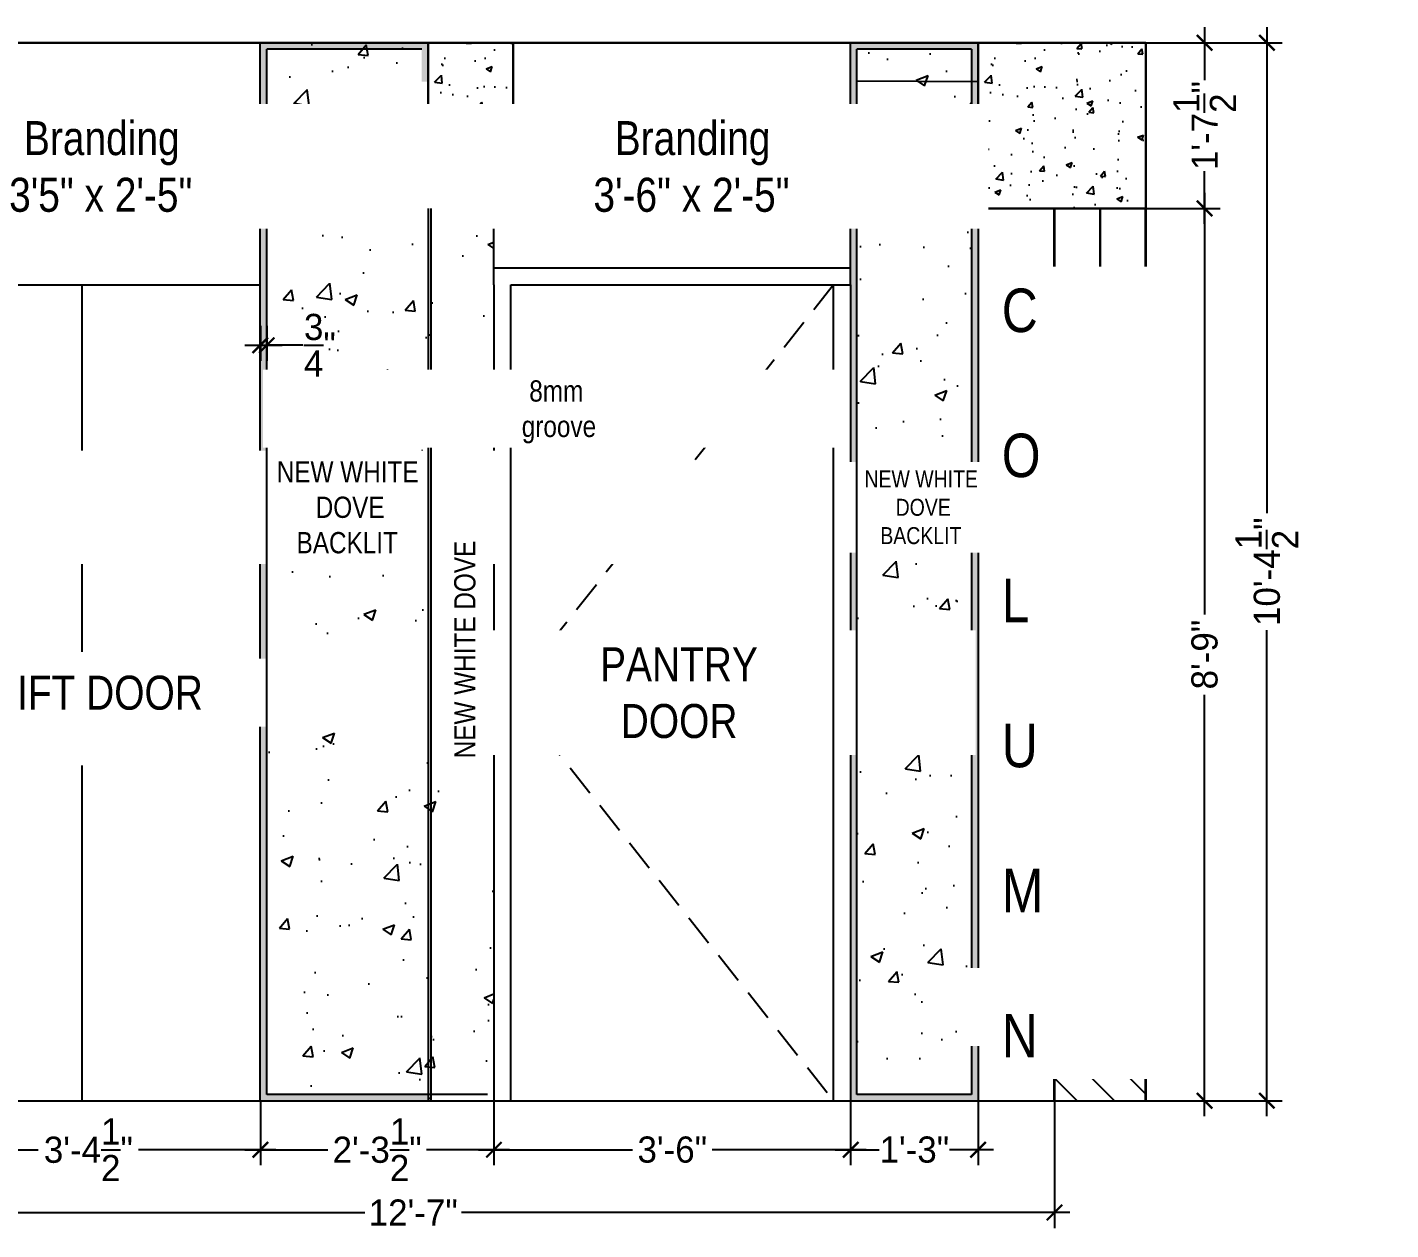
# Model space of a CAD drawing. Header units: inches. Extents: x -137722 to 81594, y -22256 to -1207.
# Drawn here: x -62949.5 to -62789, y -3396.5 to -3255 of the extents above; entities that cross this region are included whole.
import ezdxf

# ---------------------------------------------------------------- set-up
doc = ezdxf.new("R2010")
doc.units = ezdxf.units.IN
doc.header["$LTSCALE"] = 0.05
doc.header["$MEASUREMENT"] = 0
doc.header["$PDMODE"] = 3
doc.header["$PDSIZE"] = -4
doc.linetypes.add('A2-XREF-115_FURN$0$HIDDEN', pattern=[0.375, 0.25, -0.125])
doc.linetypes.add('DASHED2', pattern=[0.375, 0.25, -0.125])
doc.layers.get('Defpoints').update_dxf_attribs({"linetype": 'DASHED2'})
for name, color, linetype in [('00 floor', 7, 'Continuous'), ('beam', 7, 'Continuous'), ('Civil Dimension - Text', 7, 'Continuous'), ('HATCH', 251, 'Continuous'), ('slab', 7, 'Continuous'), ('text', 176, 'Continuous')]:
    doc.layers.add(name, color=color, linetype=linetype)
doc.layers.add('WALL', color=7, linetype='Continuous', lineweight=35)
doc.styles.add('4MMOF3-8', font='ARIALN.TTF', dxfattribs={"height": 5.12})
doc.styles.add('9-128OF1-4', font='stylu.ttf')
doc.dimstyles.new('DIM 1-4', dxfattribs={"dimtxt": 3.0792, "dimasz": 1.82, "dimexe": 1.82, "dimexo": 0, "dimgap": 0.09, "dimtad": 0, "dimzin": 0, "dimdsep": 46, "dimlunit": 4, "dimtxsty": '9-128OF1-4', "dimblk": 'ARCHTICK', "dimcen": 1.8125, "dimdle": 1.82, "dimclrd": 8, "dimclre": 8, "dimadec": 0, "dimazin": 0, "dimtfac": 1, "dimtofl": 0, "dimtmove": 0, "dimatfit": 3, "dimldrblk": 'OPEN90', "dimfxl": 1, "dimtolj": 1, "dimtzin": 0, "dimlwd": -1, "dimarcsym": 0})
pattern_1 = [(50, (0, 0), (14.3452037, -1.2550427), [1.5, -16.5]), (355, (0, 0), (-2.7750267, 15.0438427), [1.2, -13.2]), (100.451444, (1.195, -0.105), (11.570177, 13.7887998), [1.274804, -14.0228422]), (46.1842, (0, 4), (21.3448266, -3.3103856), [2.25, -24.75]), (96.635635, (1.779, 3.724), (18.693239, 19.482372), [1.912207, -21.034275]), (351.184164, (0, 4), (18.693239, 19.482372), [1.8, -19.8]), (21, (2, 3), (11.938141, -8.0523778), [1.5, -16.5]), (326, (2, 3), (4.8663066, 14.503001), [1.2, -13.2]), (71.451445, (2.995, 2.329), (16.8044475, 6.450623), [1.2748038, -14.0228422]), (37.5, (0, 0), (0.2431971, 6.65787708), [0, -13.04, 0, -13.4, 0, -13.25]), (7.5, (0, 0), (5.26139075, 7.8882342), [0, -7.64, 0, -12.74, 0, -5.05]), (327.5, (-4.46, 0), (10.67644872, -0.45109743), [0, -5, 0, -15.6, 0, -20.7]), (317.5, (-6.46, 0), (11.6637234, 2.0020996), [0, -6.5, 0, -10.36, 0, -14.7])]

# ---------------------------------------------------------------- blocks, each defined once
blk = doc.blocks.new('_ArchTick')
at = {"color": 0, "const_width": 0.15}
blk.add_lwpolyline([(-0.5, -0.5), (0.5, 0.5)], dxfattribs=at)
blk = doc.blocks.new('*D266')
at = {"layer": 'Civil Dimension - Text', "color": 8, "lineweight": -2, "ltscale": 50, "transparency": 16777216}
for p, q in [((-62962.59, -3381.36), (-62962.59, -3388.95)), ((-62922.09, -3381.36), (-62922.09, -3388.95))]:
    blk.add_line(p, q, dxfattribs=at)
at = {"layer": 'Civil Dimension - Text', "color": 8, "ltscale": 50, "transparency": 16777216}
for p, q in [((-62964.41, -3387.13), (-62948.25, -3387.13)), ((-62920.27, -3387.13), (-62936.44, -3387.13))]:
    blk.add_line(p, q, dxfattribs=at)
at = {"layer": 'Defpoints', "color": 0, "ltscale": 50, "transparency": 16777216}
for p in [(-62962.59, -3381.36), (-62922.09, -3381.36), (-62922.09, -3387.13)]:
    blk.add_point(p, dxfattribs=at)
at = {"layer": 'Civil Dimension - Text', "color": 8, "ltscale": 50, "transparency": 16777216, "xscale": 1.82, "yscale": 1.82, "zscale": 1.82, "rotation": 180}
blk.add_blockref('_ArchTick', (-62962.59, -3387.13), dxfattribs=at)
at = {"layer": 'Civil Dimension - Text', "color": 8, "ltscale": 50, "transparency": 16777216, "xscale": 1.82, "yscale": 1.82, "zscale": 1.82}
blk.add_blockref('_ArchTick', (-62922.09, -3387.13), dxfattribs=at)
at = {"layer": 'Civil Dimension - Text', "color": 0, "ltscale": 50, "transparency": 16777216, "insert": (-62942.34, -3387.13), "char_height": 3.0792, "attachment_point": 5, "style": '9-128OF1-4'}
blk.add_mtext('\\A1;3\'-4{\\H1x;\\S1/2;}"', dxfattribs=at)
blk = doc.blocks.new('_Open90')
at = {"color": 0, "linetype": 'ByBlock', "lineweight": -2}
for p, q in [((0, 0), (-1, 0)), ((-0.5, 0.5), (0, 0)), ((0, 0), (-0.5, -0.5))]:
    blk.add_line(p, q, dxfattribs=at)
blk = doc.blocks.new('*D267')
at = {"layer": 'Civil Dimension - Text', "color": 8, "lineweight": -2, "ltscale": 50, "transparency": 16777216}
for p, q in [((-62922.09, -3381.36), (-62922.09, -3388.95)), ((-62894.59, -3381.36), (-62894.59, -3388.95))]:
    blk.add_line(p, q, dxfattribs=at)
at = {"layer": 'Civil Dimension - Text', "color": 8, "ltscale": 50, "transparency": 16777216}
for p, q in [((-62923.91, -3387.13), (-62914.15, -3387.13)), ((-62892.77, -3387.13), (-62902.53, -3387.13))]:
    blk.add_line(p, q, dxfattribs=at)
at = {"layer": 'Defpoints', "color": 0, "ltscale": 50, "transparency": 16777216}
for p in [(-62922.09, -3381.36), (-62894.59, -3381.36), (-62894.59, -3387.13)]:
    blk.add_point(p, dxfattribs=at)
at = {"layer": 'Civil Dimension - Text', "color": 8, "ltscale": 50, "transparency": 16777216, "xscale": 1.82, "yscale": 1.82, "zscale": 1.82, "rotation": 180}
blk.add_blockref('_ArchTick', (-62922.09, -3387.13), dxfattribs=at)
at = {"layer": 'Civil Dimension - Text', "color": 8, "ltscale": 50, "transparency": 16777216, "xscale": 1.82, "yscale": 1.82, "zscale": 1.82}
blk.add_blockref('_ArchTick', (-62894.59, -3387.13), dxfattribs=at)
at = {"layer": 'Civil Dimension - Text', "color": 0, "ltscale": 50, "transparency": 16777216, "insert": (-62908.34, -3387.13), "char_height": 3.0792, "attachment_point": 5, "style": '9-128OF1-4'}
blk.add_mtext('\\A1;2\'-3{\\H1x;\\S1/2;}"', dxfattribs=at)
blk = doc.blocks.new('*D268')
at = {"layer": 'Civil Dimension - Text', "color": 8, "lineweight": -2, "ltscale": 50, "transparency": 16777216}
for p, q in [((-62894.59, -3381.36), (-62894.59, -3388.95)), ((-62852.59, -3382.51), (-62852.59, -3388.95))]:
    blk.add_line(p, q, dxfattribs=at)
at = {"layer": 'Civil Dimension - Text', "color": 8, "ltscale": 50, "transparency": 16777216}
for p, q in [((-62896.41, -3387.13), (-62878.29, -3387.13)), ((-62850.77, -3387.13), (-62868.89, -3387.13))]:
    blk.add_line(p, q, dxfattribs=at)
at = {"layer": 'Defpoints', "color": 0, "ltscale": 50, "transparency": 16777216}
for p in [(-62894.59, -3381.36), (-62852.59, -3382.51), (-62852.59, -3387.13)]:
    blk.add_point(p, dxfattribs=at)
at = {"layer": 'Civil Dimension - Text', "color": 8, "ltscale": 50, "transparency": 16777216, "xscale": 1.82, "yscale": 1.82, "zscale": 1.82, "rotation": 180}
blk.add_blockref('_ArchTick', (-62894.59, -3387.13), dxfattribs=at)
at = {"layer": 'Civil Dimension - Text', "color": 8, "ltscale": 50, "transparency": 16777216, "xscale": 1.82, "yscale": 1.82, "zscale": 1.82}
blk.add_blockref('_ArchTick', (-62852.59, -3387.13), dxfattribs=at)
at = {"layer": 'Civil Dimension - Text', "color": 0, "ltscale": 50, "transparency": 16777216, "insert": (-62873.59, -3387.13), "char_height": 3.079, "attachment_point": 5, "style": '9-128OF1-4'}
blk.add_mtext('\\A1;3\'-6"', dxfattribs=at)
blk = doc.blocks.new('*D269')
at = {"layer": 'Civil Dimension - Text', "color": 8, "lineweight": -2, "ltscale": 50, "transparency": 16777216}
for p, q in [((-62852.59, -3381.36), (-62852.59, -3388.95)), ((-62837.59, -3381.36), (-62837.59, -3388.95))]:
    blk.add_line(p, q, dxfattribs=at)
at = {"layer": 'Civil Dimension - Text', "color": 8, "ltscale": 50, "transparency": 16777216}
for p, q in [((-62854.41, -3387.13), (-62849.24, -3387.13)), ((-62835.77, -3387.13), (-62840.94, -3387.13))]:
    blk.add_line(p, q, dxfattribs=at)
at = {"layer": 'Defpoints', "color": 0, "ltscale": 50, "transparency": 16777216}
for p in [(-62852.59, -3381.36), (-62837.59, -3381.36), (-62837.59, -3387.13)]:
    blk.add_point(p, dxfattribs=at)
at = {"layer": 'Civil Dimension - Text', "color": 8, "ltscale": 50, "transparency": 16777216, "xscale": 1.82, "yscale": 1.82, "zscale": 1.82, "rotation": 180}
blk.add_blockref('_ArchTick', (-62852.59, -3387.13), dxfattribs=at)
at = {"layer": 'Civil Dimension - Text', "color": 8, "ltscale": 50, "transparency": 16777216, "xscale": 1.82, "yscale": 1.82, "zscale": 1.82}
blk.add_blockref('_ArchTick', (-62837.59, -3387.13), dxfattribs=at)
at = {"layer": 'Civil Dimension - Text', "color": 0, "ltscale": 50, "transparency": 16777216, "insert": (-62845.09, -3387.13), "char_height": 3.079, "attachment_point": 5, "style": '9-128OF1-4'}
blk.add_mtext('\\A1;1\'-3"', dxfattribs=at)
blk = doc.blocks.new('*D293')
at = {"layer": 'Civil Dimension - Text', "color": 8, "lineweight": -2, "ltscale": 50, "transparency": 16777216}
for p, q in [((-62828.59, -3381.36), (-62828.59, -3396.34)), ((-62979.59, -3383.02), (-62979.59, -3396.34))]:
    blk.add_line(p, q, dxfattribs=at)
at = {"layer": 'Civil Dimension - Text', "color": 8, "ltscale": 50, "transparency": 16777216}
for p, q in [((-62981.41, -3394.52), (-62909.77, -3394.52)), ((-62826.77, -3394.52), (-62898.41, -3394.52))]:
    blk.add_line(p, q, dxfattribs=at)
at = {"layer": 'Defpoints', "color": 0, "ltscale": 50, "transparency": 16777216}
for p in [(-62828.59, -3381.36), (-62979.59, -3383.02), (-62828.59, -3394.52)]:
    blk.add_point(p, dxfattribs=at)
at = {"layer": 'Civil Dimension - Text', "color": 8, "ltscale": 50, "transparency": 16777216, "xscale": 1.82, "yscale": 1.82, "zscale": 1.82, "rotation": 180}
blk.add_blockref('_ArchTick', (-62979.59, -3394.52), dxfattribs=at)
at = {"layer": 'Civil Dimension - Text', "color": 8, "ltscale": 50, "transparency": 16777216, "xscale": 1.82, "yscale": 1.82, "zscale": 1.82}
blk.add_blockref('_ArchTick', (-62828.59, -3394.52), dxfattribs=at)
at = {"layer": 'Civil Dimension - Text', "color": 0, "ltscale": 50, "transparency": 16777216, "insert": (-62904.09, -3394.52), "char_height": 3.079, "attachment_point": 5, "style": '9-128OF1-4'}
blk.add_mtext('\\A1;12\'-7"', dxfattribs=at)
blk = doc.blocks.new('*D348')
at = {"layer": 'Civil Dimension - Text', "color": 8, "lineweight": -2, "ltscale": 50, "transparency": 16777216}
for p, q in [((-62922.09, -3290.16), (-62922.09, -3294.28)), ((-62921.34, -3290.16), (-62921.34, -3294.28))]:
    blk.add_line(p, q, dxfattribs=at)
at = {"layer": 'Civil Dimension - Text', "color": 8, "ltscale": 50, "transparency": 16777216}
for p, q in [((-62923.91, -3292.46), (-62919.52, -3292.46)), ((-62917.08, -3292.46), (-62921.34, -3292.46))]:
    blk.add_line(p, q, dxfattribs=at)
at = {"layer": 'Defpoints', "color": 0, "ltscale": 50, "transparency": 16777216}
for p in [(-62922.09, -3290.16), (-62921.34, -3290.16), (-62921.34, -3292.46)]:
    blk.add_point(p, dxfattribs=at)
at = {"layer": 'Civil Dimension - Text', "color": 8, "ltscale": 50, "transparency": 16777216, "xscale": 1.82, "yscale": 1.82, "zscale": 1.82, "rotation": 180}
blk.add_blockref('_ArchTick', (-62922.09, -3292.46), dxfattribs=at)
at = {"layer": 'Civil Dimension - Text', "color": 8, "ltscale": 50, "transparency": 16777216, "xscale": 1.82, "yscale": 1.82, "zscale": 1.82}
blk.add_blockref('_ArchTick', (-62921.34, -3292.46), dxfattribs=at)
at = {"layer": 'Civil Dimension - Text', "color": 0, "ltscale": 50, "transparency": 16777216, "insert": (-62915.08, -3292.46), "char_height": 3.0792, "attachment_point": 5, "style": '9-128OF1-4'}
blk.add_mtext('\\A1;{\\H1x;\\S3/4;}"', dxfattribs=at)
blk = doc.blocks.new('*D736')
at = {"layer": 'Civil Dimension - Text', "color": 8, "ltscale": 50, "transparency": 16777216}
for p, q in [((-62810.91, -3274.54), (-62810.91, -3324.13)), ((-62810.91, -3383.18), (-62810.91, -3333.6))]:
    blk.add_line(p, q, dxfattribs=at)
at = {"layer": 'Civil Dimension - Text', "color": 8, "lineweight": -2, "ltscale": 50, "transparency": 16777216}
for p, q in [((-62827.72, -3276.36), (-62809.09, -3276.36)), ((-62823.76, -3381.36), (-62809.09, -3381.36))]:
    blk.add_line(p, q, dxfattribs=at)
at = {"layer": 'Defpoints', "color": 0, "ltscale": 50, "transparency": 16777216}
for p in [(-62827.72, -3276.36), (-62823.76, -3381.36), (-62810.91, -3381.36)]:
    blk.add_point(p, dxfattribs=at)
at = {"layer": 'Civil Dimension - Text', "color": 8, "ltscale": 50, "transparency": 16777216, "xscale": 1.82, "yscale": 1.82, "zscale": 1.82}
for p, rotation in [((-62810.91, -3276.36), 90), ((-62810.91, -3381.36), 270)]:
    blk.add_blockref('_ArchTick', p, dxfattribs=dict(at, rotation=rotation))
at = {"layer": 'Civil Dimension - Text', "color": 0, "ltscale": 50, "transparency": 16777216, "insert": (-62810.91, -3328.86), "char_height": 3.079, "attachment_point": 5, "rotation": 90, "style": '9-128OF1-4'}
blk.add_mtext('\\A1;8\'-9"', dxfattribs=at)
blk = doc.blocks.new('*D737')
at = {"layer": 'Civil Dimension - Text', "color": 8, "ltscale": 50, "transparency": 16777216}
for p, q in [((-62810.91, -3255.04), (-62810.91, -3261.25)), ((-62810.91, -3278.18), (-62810.91, -3271.97))]:
    blk.add_line(p, q, dxfattribs=at)
at = {"layer": 'Civil Dimension - Text', "color": 8, "lineweight": -2, "ltscale": 50, "transparency": 16777216}
for p, q in [((-62823.93, -3256.86), (-62809.09, -3256.86)), ((-62827.72, -3276.36), (-62809.09, -3276.36))]:
    blk.add_line(p, q, dxfattribs=at)
at = {"layer": 'Defpoints', "color": 0, "ltscale": 50, "transparency": 16777216}
for p in [(-62823.93, -3256.86), (-62810.91, -3256.86), (-62827.72, -3276.36)]:
    blk.add_point(p, dxfattribs=at)
at = {"layer": 'Civil Dimension - Text', "color": 8, "ltscale": 50, "transparency": 16777216, "xscale": 1.82, "yscale": 1.82, "zscale": 1.82}
for p, rotation in [((-62810.91, -3256.86), 90), ((-62810.91, -3276.36), 270)]:
    blk.add_blockref('_ArchTick', p, dxfattribs=dict(at, rotation=rotation))
at = {"layer": 'Civil Dimension - Text', "color": 0, "ltscale": 50, "transparency": 16777216, "insert": (-62810.91, -3266.61), "char_height": 3.0792, "attachment_point": 5, "rotation": 90, "style": '9-128OF1-4'}
blk.add_mtext('\\A1;1\'-7{\\H1x;\\S1/2;}"', dxfattribs=at)
blk = doc.blocks.new('*D738')
at = {"layer": 'Civil Dimension - Text', "color": 8, "ltscale": 50, "transparency": 16777216}
for p, q in [((-62803.59, -3255.04), (-62803.59, -3312.23)), ((-62803.59, -3383.18), (-62803.59, -3326))]:
    blk.add_line(p, q, dxfattribs=at)
at = {"layer": 'Civil Dimension - Text', "color": 8, "lineweight": -2, "ltscale": 50, "transparency": 16777216}
for p, q in [((-62823.93, -3256.86), (-62801.77, -3256.86)), ((-62823.76, -3381.36), (-62801.77, -3381.36))]:
    blk.add_line(p, q, dxfattribs=at)
at = {"layer": 'Defpoints', "color": 0, "ltscale": 50, "transparency": 16777216}
for p in [(-62823.93, -3256.86), (-62823.76, -3381.36), (-62803.59, -3381.36)]:
    blk.add_point(p, dxfattribs=at)
at = {"layer": 'Civil Dimension - Text', "color": 8, "ltscale": 50, "transparency": 16777216, "xscale": 1.82, "yscale": 1.82, "zscale": 1.82}
for p, rotation in [((-62803.59, -3256.86), 90), ((-62803.59, -3381.36), 270)]:
    blk.add_blockref('_ArchTick', p, dxfattribs=dict(at, rotation=rotation))
at = {"layer": 'Civil Dimension - Text', "color": 0, "ltscale": 50, "transparency": 16777216, "insert": (-62803.59, -3319.11), "char_height": 3.0792, "attachment_point": 5, "rotation": 90, "style": '9-128OF1-4'}
blk.add_mtext('\\A1;10\'-4{\\H1x;\\S1/2;}"', dxfattribs=at)

msp = doc.modelspace()

# ---------------------------------------------------------------- hatches: boundary and pattern name
at = {"ltscale": 50, "true_color": 0x636466}
h = msp.add_hatch(color=251, dxfattribs=at)
h.dxf.hatch_style = 1
h.paths.add_polyline_path([(-62902.3429, -3256.8618), (-62922.0929, -3256.8618), (-62922.0929, -3285.3618), (-62922.0929, -3381.3618), (-62902.3429, -3381.3618), (-62902.3429, -3380.6118), (-62921.3429, -3380.6118), (-62921.3429, -3257.6118), (-62903.0929, -3257.6118), (-62903.0929, -3261.4221), (-62902.3429, -3261.4246)])
h = msp.add_hatch(color=251, dxfattribs=at)
h.dxf.hatch_style = 1
h.paths.add_polyline_path([(-62837.5929, -3256.8618), (-62852.5929, -3256.8618), (-62852.5929, -3285.3618), (-62852.5929, -3381.3618), (-62837.5929, -3381.3618)])
h.paths.add_polyline_path([(-62838.3429, -3257.6118), (-62838.3429, -3380.6118), (-62851.8429, -3380.6118), (-62851.8429, -3257.6118)], flags=16)
at = {"layer": '00 floor'}
h = msp.add_hatch(dxfattribs=at)
h.set_pattern_fill('ANSI31', color=256, scale=25, angle=90)
h.paths.add_polyline_path([(-62817.8429, -3345.3618), (-62828.5929, -3345.3618), (-62828.5929, -3381.3618), (-62817.8429, -3381.3618)])
at = {"layer": 'Civil Dimension - Text', "ltscale": 50, "true_color": 0x939598}
h = msp.add_hatch(dxfattribs=at)
h.set_pattern_fill('AR-CONC', color=252)
h.set_pattern_definition([(50, (1127.959, -2e-12), (7.1726018, -0.62752135), [0.75, -8.25]), (355, (1127.959, -2e-12), (-1.3875133, 7.5219213), [0.6, -6.6]), (100.451444, (1128.5566, -0.052), (5.7850885, 6.8943999), [0.6374019, -7.0114211]), (46.1842, (1127.959, 2), (10.6724133, -1.6551928), [1.125, -12.375]), (96.635635, (1128.848, 1.862), (9.3466195, 9.741186), [0.9561034, -10.5171376]), (351.184164, (1127.959, 2), (9.3466195, 9.741186), [0.9, -9.9]), (21, (1128.959, 1.5), (5.9690705, -4.0261889), [0.75, -8.25]), (326, (1128.959, 1.5), (2.4331533, 7.25150045), [0.6, -6.6]), (71.451445, (1129.456, 1.1645), (8.4022238, 3.2253115), [0.6374019, -7.0114211]), (37.5, (1127.959, -2e-12), (0.12159855, 3.32893854), [0, -6.52, 0, -6.7, 0, -6.625]), (7.5, (1127.959, -2e-12), (2.63069537, 3.94411712), [0, -3.82, 0, -6.37, 0, -2.525]), (327.5, (1125.729, -2e-12), (5.33822436, -0.22554872), [0, -2.5, 0, -7.8, 0, -10.35]), (317.5, (1124.729, -2e-12), (5.8318617, 1.00104982), [0, -3.25, 0, -5.18, 0, -7.35])])
h.paths.add_polyline_path([(-62892.3429, -3256.8618), (-62902.3429, -3256.8618), (-62902.3429, -3276.3618), (-62892.3429, -3276.3618)])
h = msp.add_hatch(dxfattribs=at)
h.set_pattern_fill('AR-CONC', color=252)
h.set_pattern_definition([(50, (1192.709, -7e-11), (7.1726018, -0.62752135), [0.75, -8.25]), (355, (1192.709, -7e-11), (-1.3875133, 7.5219213), [0.6, -6.6]), (100.451444, (1193.3066, -0.052), (5.7850885, 6.8943999), [0.6374019, -7.0114211]), (46.1842, (1192.709, 2), (10.6724133, -1.6551928), [1.125, -12.375]), (96.635635, (1193.598, 1.862), (9.3466195, 9.741186), [0.9561034, -10.5171376]), (351.184164, (1192.709, 2), (9.3466195, 9.741186), [0.9, -9.9]), (21, (1193.709, 1.5), (5.9690705, -4.0261889), [0.75, -8.25]), (326, (1193.709, 1.5), (2.4331533, 7.25150045), [0.6, -6.6]), (71.451445, (1194.206, 1.1645), (8.4022238, 3.2253115), [0.6374019, -7.0114211]), (37.5, (1192.709, -7e-11), (0.12159855, 3.32893854), [0, -6.52, 0, -6.7, 0, -6.625]), (7.5, (1192.709, -7e-11), (2.63069537, 3.94411712), [0, -3.82, 0, -6.37, 0, -2.525]), (327.5, (1190.479, -7e-11), (5.33822436, -0.22554872), [0, -2.5, 0, -7.8, 0, -10.35]), (317.5, (1189.479, -7e-11), (5.8318617, 1.00104982), [0, -3.25, 0, -5.18, 0, -7.35])])
h.paths.add_polyline_path([(-62837.5929, -3276.3618), (-62817.8429, -3276.3618), (-62817.8429, -3256.8618), (-62837.5929, -3256.8618)])
at = {"layer": 'HATCH', "ltscale": 50, "true_color": 0x939598}
h = msp.add_hatch(dxfattribs=at)
h.set_pattern_fill('AR-CONC', color=252, scale=2)
h.set_pattern_definition(pattern_1)
h.paths.add_polyline_path([(-62902.3429, -3256.8618), (-62921.3429, -3256.8618), (-62921.3429, -3380.6118), (-62902.3429, -3380.6118)])
h.paths.add_polyline_path([(-62919.0517, -3318.3421), (-62903.483, -3318.3421), (-62903.483, -3304.7155), (-62919.0517, -3304.7155)], flags=16)
h = msp.add_hatch(dxfattribs=at)
h.set_pattern_fill('AR-CONC', color=252, scale=2)
h.set_pattern_definition(pattern_1)
h.paths.add_polyline_path([(-62838.3429, -3256.8618), (-62851.8429, -3256.8618), (-62851.8429, -3380.6118), (-62838.3429, -3380.6118)])
h.paths.add_polyline_path([(-62851.6311, -3316.9822), (-62837.2696, -3316.9822), (-62837.2696, -3306.0808), (-62851.6311, -3306.0808)])
h = msp.add_hatch(dxfattribs=at)
h.set_pattern_fill('AR-CONC', color=252, scale=2)
h.set_pattern_definition(pattern_1)
h.paths.add_polyline_path([(-62902.3429, -3381.3618), (-62894.5929, -3381.3618), (-62894.5929, -3285.3618), (-62894.5929, -3276.3618), (-62902.3429, -3276.3618)])
h.paths.add_polyline_path([(-62895.3875, -3341.911), (-62895.3875, -3315.0471), (-62900.5921, -3315.0471), (-62900.5921, -3341.911)], flags=24)

# ---------------------------------------------------------------- linework, layer by layer
at = {"ltscale": 50}
for p, q in [((-62922.0929, -3285.3618), (-62922.0929, -3256.8618)), ((-62852.5929, -3285.3618), (-62852.5929, -3256.8618)), ((-62837.5929, -3256.8618), (-62837.5929, -3381.3618)), ((-62903.0929, -3257.6118), (-62921.3429, -3257.6118)), ((-62838.3429, -3257.6118), (-62851.8429, -3257.6118)), ((-62838.3429, -3257.6118), (-62838.3429, -3380.6118)), ((-62851.8429, -3261.3618), (-62837.5929, -3261.4246)), ((-62894.5929, -3285.3618), (-62894.5929, -3276.3618)), ((-62894.5929, -3283.3618), (-62852.5929, -3283.3618)), ((-62962.5929, -3285.3618), (-62922.0929, -3285.3618)), ((-62943.0929, -3285.3618), (-62943.0929, -3381.3618)), ((-62922.0929, -3381.3618), (-62922.0929, -3285.3618)), ((-62894.5929, -3285.3618), (-62894.5929, -3381.3618)), ((-62892.5929, -3285.3618), (-62852.5929, -3285.3618)), ((-62852.5929, -3285.3618), (-62852.5929, -3381.3618)), ((-62895.3429, -3380.6118), (-62921.3429, -3380.6118)), ((-62838.3429, -3380.6118), (-62851.8429, -3380.6118)), ((-63096.6258, -3381.3618), (-62812.6815, -3381.3618))]:
    msp.add_line(p, q, dxfattribs=at)
at = {"linetype": 'A2-XREF-115_FURN$0$HIDDEN', "ltscale": 300}
for p, q in [((-62854.5929, -3285.3618), (-62892.5929, -3333.3618)), ((-62892.5929, -3333.3618), (-62854.5929, -3381.3618))]:
    msp.add_line(p, q, dxfattribs=at)
at = {"layer": 'beam', "lineweight": 30, "ltscale": 50}
for points in [[(-62902.3429, -3256.8618), (-62892.3429, -3256.8618), (-62892.3429, -3276.3618), (-62902.3429, -3276.3618)], [(-62837.5929, -3256.8618), (-62817.8429, -3256.8618), (-62817.8429, -3276.3618), (-62837.5929, -3276.3618)]]:
    msp.add_lwpolyline(points, close=True, dxfattribs=at)
at = {"layer": 'slab', "lineweight": 30, "ltscale": 50}
msp.add_line((-63098.8144, -3256.8618), (-62826.4441, -3256.8618), dxfattribs=at)
at = {"layer": 'WALL'}
for p, q in [((-62828.5929, -3381.3618), (-62828.5929, -3276.3618)), ((-62817.8429, -3381.3618), (-62817.8429, -3276.3618)), ((-62817.8429, -3345.3618), (-62828.5929, -3345.3618))]:
    msp.add_line(p, q, dxfattribs=at)

# ---------------------------------------------------------------- dimensions: what is measured, and where the dimension line sits
at = {"layer": 'Civil Dimension - Text', "ltscale": 50}
dim = msp.add_linear_dim(base=(-62810.9114, -3256.8618), p1=(-62827.7179, -3276.3618), p2=(-62823.9299, -3256.8618), angle=90, dimstyle='DIM 1-4', override={"dimtmove": 1, "dimfxl": 0, "dimarcsym": 1}, dxfattribs=at)
dim.commit()
dim.dimension.update_dxf_attribs({"geometry": '*D737', "text_midpoint": (-62810.9114, -3266.6118)})
dim = msp.add_linear_dim(base=(-62921.3429, -3292.4622), p1=(-62922.0929, -3290.1595), p2=(-62921.3429, -3290.1595), dimstyle='DIM 1-4', override={"dimtmove": 1, "dimfxl": 0, "dimarcsym": 1}, dxfattribs=at)
dim.commit()
dim.dimension.update_dxf_attribs({"geometry": '*D348', "text_midpoint": (-62915.0791, -3288.9911), "dimtype": 160})
for base, p1, p2, picture, middle in [((-62828.5929, -3394.5204), (-62979.5929, -3383.0246), (-62828.5929, -3381.3618), '*D293', (-62904.0929, -3394.5204)), ((-62922.0929, -3387.1316), (-62962.5929, -3381.3618), (-62922.0929, -3381.3618), '*D266', (-62942.3429, -3387.1316)), ((-62894.5929, -3387.1316), (-62922.0929, -3381.3618), (-62894.5929, -3381.3618), '*D267', (-62908.3429, -3387.1316)), ((-62852.5929, -3387.1316), (-62894.5929, -3381.3618), (-62852.5929, -3382.5121), '*D268', (-62873.5929, -3387.1316)), ((-62837.5929, -3387.1316), (-62852.5929, -3381.3618), (-62837.5929, -3381.3618), '*D269', (-62845.0929, -3387.1316))]:
    dim = msp.add_linear_dim(base=base, p1=p1, p2=p2, dimstyle='DIM 1-4', override={"dimtmove": 1, "dimfxl": 0, "dimarcsym": 1}, dxfattribs=at)
    dim.commit()
    dim.dimension.update_dxf_attribs({"geometry": picture, "text_midpoint": middle})

# ---------------------------------------------------------------- next in the draw order: texts
at = {"layer": 'text', "ltscale": 50, "width": 66.281096, "attachment_point": 4, "style": '4MMOF3-8', "bg_fill": 2}
for s, insert, char_height in [('\\pi24.97292;NEW WHITE\\P\\pi28.76128; DOVE \\P\\pi27.30494;BACKLIT', (-62945.1311, -3311.5424), 2.5), ('\\pi24.04369;PANTRY\\P\\pi26.4707;DOOR ', (-62906.1333, -3333.3718), 4)]:
    msp.add_mtext(s, dxfattribs=dict(at, insert=insert, char_height=char_height))

# ---------------------------------------------------------------- next in the draw order: linework, layer by layer
at = {"ltscale": 50}
msp.add_line((-62892.5929, -3381.3618), (-62892.5929, -3285.3618), dxfattribs=at)

# ---------------------------------------------------------------- next in the draw order: texts
at = {"layer": 'text', "ltscale": 50, "insert": (-62897.9983, -3361.5897), "char_height": 2.5, "width": 66.281096, "attachment_point": 4, "rotation": 90, "style": '4MMOF3-8', "bg_fill": 2}
msp.add_mtext('\\pi20.51691;NEW WHITE DOVE ', dxfattribs=at)
at = {"layer": 'text', "ltscale": 50, "width": 66.281096, "attachment_point": 4, "style": '4MMOF3-8', "bg_fill": 2}
for s, insert, char_height in [('\\pi26.60644;NEW WHITE\\P\\pi29.63714; DOVE \\P\\pi28.47206;BACKLIT', (-62877.567, -3311.5424), 2), ('\\pi21.11463;LIFT DOOR', (-62974.4128, -3333.3718), 4)]:
    msp.add_mtext(s, dxfattribs=dict(at, insert=insert, char_height=char_height))

# ---------------------------------------------------------------- next in the draw order: linework, layer by layer
at = {"ltscale": 50}
for p, q in [((-62921.3429, -3380.6118), (-62921.3429, -3257.6118)), ((-62851.8429, -3380.6118), (-62851.8429, -3257.6118)), ((-62854.5929, -3381.3618), (-62854.5929, -3285.3618))]:
    msp.add_line(p, q, dxfattribs=at)
at = {"color": 5, "lineweight": 30}
msp.add_line((-62823.2179, -3345.3618), (-62823.2179, -3276.3618), dxfattribs=at)

# ---------------------------------------------------------------- next in the draw order: texts
at = {"layer": 'text', "ltscale": 50, "insert": (-63004.2853, -3335.257), "char_height": 2.5, "width": 66.281096, "attachment_point": 4, "style": '4MMOF3-8', "bg_fill": 2}
msp.add_mtext('\\pi24.97292;NEW WHITE\\P\\pi28.76128; DOVE \\P\\pi27.30494;BACKLIT', dxfattribs=at)

# ---------------------------------------------------------------- next in the draw order: leaders
at = {"layer": 'text', "ltscale": 50}
msp.add_leader([(-62902.0329, -3299.8275), (-62886.9553, -3299.8275)], dimstyle='DIM 1-4', override={"dimasz": 3, "dimclrt": 256, "dimfxl": 0, "dimarcsym": 1}, dxfattribs=at)

# ---------------------------------------------------------------- next in the draw order: texts
at = {"layer": 'text', "ltscale": 50, "attachment_point": 4, "style": '4MMOF3-8', "bg_fill": 2}
for s, insert, char_height, width in [('\\pi24.29744;Branding\\P\\pi22.55528;3\'5" x 2\'-5"', (-62974.2223, -3271.4456), 4, 66.281096), ('C\\P\\PO\\P\\PL\\P\\PU\\P\\PM\\P\\PN', (-62834.7948, -3331.0238), 5.12, 100.677375)]:
    msp.add_mtext(s, dxfattribs=dict(at, insert=insert, char_height=char_height, width=width))

# ---------------------------------------------------------------- next in the draw order: texts
at = {"layer": 'text', "ltscale": 50, "insert": (-62904.6682, -3271.4456), "char_height": 4, "width": 66.281096, "attachment_point": 4, "style": '4MMOF3-8', "bg_fill": 2}
msp.add_mtext('\\pi24.29744;Branding\\P\\pi21.79266;3\'-6" x 2\'-5"', dxfattribs=at)
at = {"layer": 'text', "ltscale": 50, "insert": (-62838.2438, -3370.3633), "char_height": 2.5, "attachment_point": 4, "style": '4MMOF3-8', "bg_fill": 2}
msp.add_mtext_dynamic_manual_height_columns('\\pi146.59188;{\\fStylus BT|b0|i0|c0|p34;Michangelo \\P\\pi157.25074;base}', width=164.542099, gutter_width=15.396, heights=[0], dxfattribs=at)

# ---------------------------------------------------------------- next in the draw order: linework, layer by layer
at = {"ltscale": 50}
for p, q in [((-62902.3429, -3276.3618), (-62902.3429, -3381.3618)), ((-62902.0329, -3276.3618), (-62902.0329, -3381.3618))]:
    msp.add_line(p, q, dxfattribs=at)

# ---------------------------------------------------------------- next in the draw order: dimensions: what is measured, and where the dimension line sits
at = {"layer": 'Civil Dimension - Text', "ltscale": 50}
for base, p1, picture, middle in [((-62803.5909, -3381.3618), (-62823.9299, -3256.8618), '*D738', (-62803.5909, -3319.1118)), ((-62810.9114, -3381.3618), (-62827.7179, -3276.3618), '*D736', (-62810.9114, -3328.8618))]:
    dim = msp.add_linear_dim(base=base, p1=p1, p2=(-62823.7636, -3381.3618), angle=90, dimstyle='DIM 1-4', override={"dimtmove": 1, "dimfxl": 0, "dimarcsym": 1}, dxfattribs=at)
    dim.commit()
    dim.dimension.update_dxf_attribs({"geometry": picture, "text_midpoint": middle})

# ---------------------------------------------------------------- next in the draw order: texts
at = {"layer": 'text', "ltscale": 50, "insert": (-62920.5351, -3300.2994), "char_height": 2.5, "width": 66.281096, "attachment_point": 4, "style": '4MMOF3-8', "bg_fill": 2}
msp.add_mtext('\\pi30.10764;8mm\\P\\pi28.42619; groove', dxfattribs=at)

doc.saveas('drawing.dxf')
